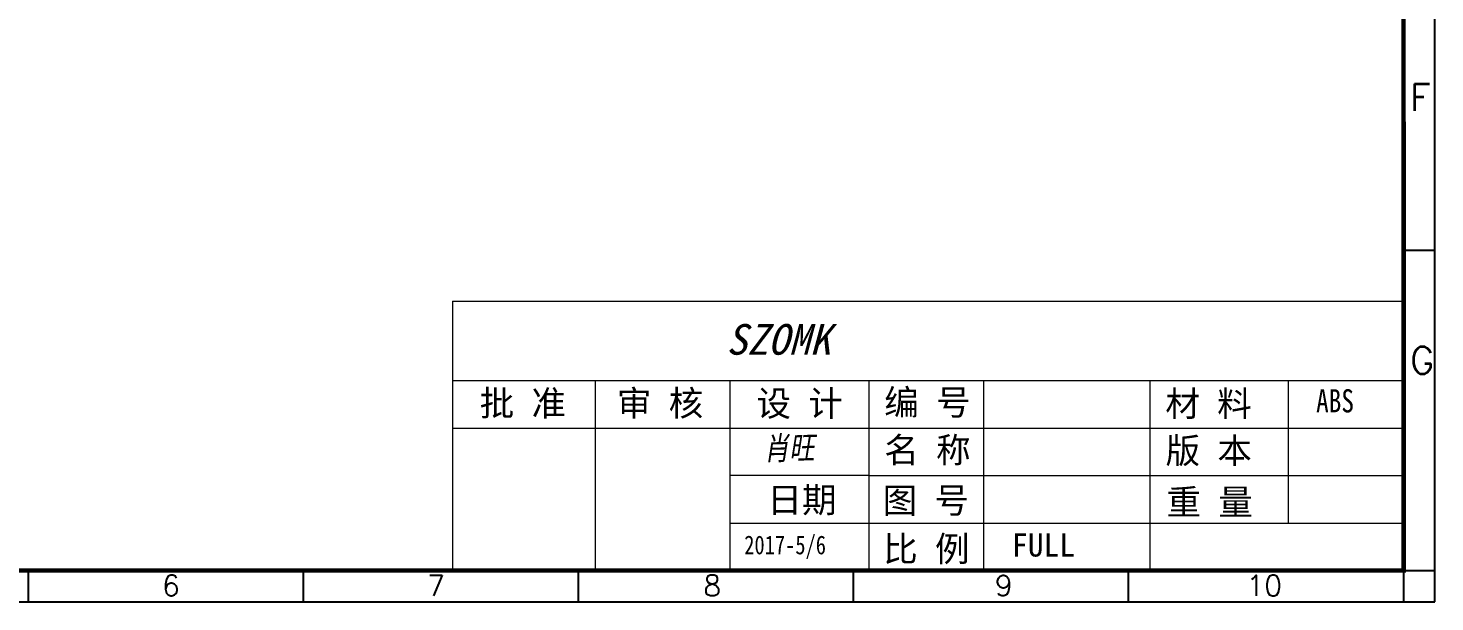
# Model space of a CAD drawing. Header units: millimetres. Extents: x 5293 to 5736, y -198 to 141.
# Drawn here: x 5514.5 to 5736.2, y -198 to -107.5 of the extents above; entities that cross this region are included whole.
import ezdxf

# ---------------------------------------------------------------- set-up
doc = ezdxf.new("R2010")
doc.units = ezdxf.units.MM
doc.header["$LTSCALE"] = 0.5
doc.layers.add('A1_KUANG', color=7, linetype='Continuous')
doc.layers.add('A4_KUANG', color=7, linetype='Continuous')
doc.layers.add('BORDER', color=4, linetype='Continuous', lineweight=20)
doc.styles.get("Standard").update_dxf_attribs({"font": 'txt', "bigfont": 'gbcbig.shx'})
doc.styles.add('仿宋', font='NSimSun.ttf')
doc.styles.add('黑体', font='SIMHEI.TTF', dxfattribs={"height": 2.5})

# ---------------------------------------------------------------- blocks, each defined once
blk = doc.blocks.new('A$C3291225B')
at = {"layer": 'A4_KUANG'}
for p, q in [((255.14, 0), (255.14, 197.01)), ((257.99, 32.25), (255.13, 32.25)), ((2.87, 2.87), (258, 2.87)), ((129, 0), (129, 2.87)), ((154.22, 0), (154.22, 2.87)), ((179.45, 0), (179.45, 2.87)), ((204.67, 0), (204.67, 2.87)), ((229.9, 0), (229.9, 2.87))]:
    blk.add_line(p, q, dxfattribs=at)
at = {"layer": 'A4_KUANG', "color": 8}
blk.add_lwpolyline([(258, 0), (258, 197.01), (0, 197.01), (0, 0)], close=True, dxfattribs=at)
at = {"layer": 'A4_KUANG', "const_width": 0.4}
blk.add_lwpolyline([(2.87, 2.87), (2.87, 194.15), (255.13, 194.15), (255.14, 2.87), (2.87, 2.87)], dxfattribs=at)
at = {"layer": 'A4_KUANG'}
for s, height, p in [('F', 2.48, (255.71, 45.04)), ('G', 2.48, (255.71, 20.93)), ('6', 1.91, (141.26, 0.54)), ('7', 1.91, (165.57, 0.54)), ('8', 1.91, (190.91, 0.54)), ('9', 1.91, (217.64, 0.54)), ('10', 1.91, (240.72, 0.54))]:
    blk.add_text(s, height=height, dxfattribs=at).set_placement(p)

msp = doc.modelspace()

# ---------------------------------------------------------------- linework, layer by layer
at = {"lineweight": 0, "ltscale": 0.5}
for p, q in [((5581.378, -150.601), (5581.378, -193.067)), ((5603.86, -163.091), (5603.86, -193.067)), ((5625.093, -163.091), (5625.093, -193.067)), ((5646.951, -163.091), (5646.951, -193.067)), ((5665.061, -163.091), (5665.061, -193.067)), ((5691.29, -163.091), (5691.29, -193.067))]:
    msp.add_line(p, q, dxfattribs=at)
at = {"lineweight": 0}
for p, q in [((5581.378, -150.601), (5731.265, -150.601)), ((5581.378, -163.091), (5731.265, -163.091)), ((5713.055, -163.091), (5713.055, -185.573)), ((5581.378, -170.585), (5731.265, -170.585)), ((5646.951, -178.079), (5625.093, -178.079)), ((5646.951, -178.079), (5731.265, -178.079)), ((5625.093, -185.573), (5731.265, -185.573)), ((5731.265, -193.067), (5581.378, -193.067))]:
    msp.add_line(p, q, dxfattribs=at)

# ---------------------------------------------------------------- block references
at = {"layer": 'A1_KUANG', "color": 1, "lineweight": 0, "xscale": 1.718413414360839, "yscale": 1.718413414361066, "zscale": 1.718413414359811}
msp.add_blockref('A$C3291225B', (5292.837, -197.991), dxfattribs=at)

# ---------------------------------------------------------------- texts
at = {"lineweight": 0, "style": '仿宋'}
for s, p in [('审 核', (5607.263, -168.661)), ('编 号', (5649.402, -168.518)), ('批 准', (5585.635, -168.661)), ('设 计', (5629.257, -168.701)), ('材 料', (5693.707, -168.736)), ('名 称', (5649.402, -176.045)), ('版 本', (5693.741, -176.139)), ('日期', (5630.989, -183.909)), ('图 号', (5649.152, -183.992)), ('重 量', (5693.889, -184.249)), ('比 例', (5649.231, -191.625))]:
    msp.add_text(s, height=3.9968, dxfattribs=at).set_placement(p)
at = {"color": 3, "lineweight": 0, "style": '仿宋', "width": 0.8}
for s, height, p in [('ABS', 3.6537, (5717.472, -168.115)), ('2017-5/6', 2.9595, (5627.338, -190.492))]:
    msp.add_text(s, height=height, dxfattribs=at).set_placement(p)
at = {"color": 4, "lineweight": 0, "style": '仿宋', "oblique": 10, "width": 0.8}
msp.add_text('肖旺', height=3.6537, rotation=1, dxfattribs=at).set_placement((5630.468, -175.621))
at = {"color": 3, "lineweight": 0, "style": '仿宋'}
msp.add_text('FULL', height=3.6537, dxfattribs=at).set_placement((5669.532, -190.849))
at = {"layer": 'BORDER', "color": 1, "lineweight": 0, "style": '黑体', "oblique": 15}
msp.add_text('SZOMK', height=4.8297, dxfattribs=at).set_placement((5624.5, -159.023))

doc.saveas('drawing.dxf')
